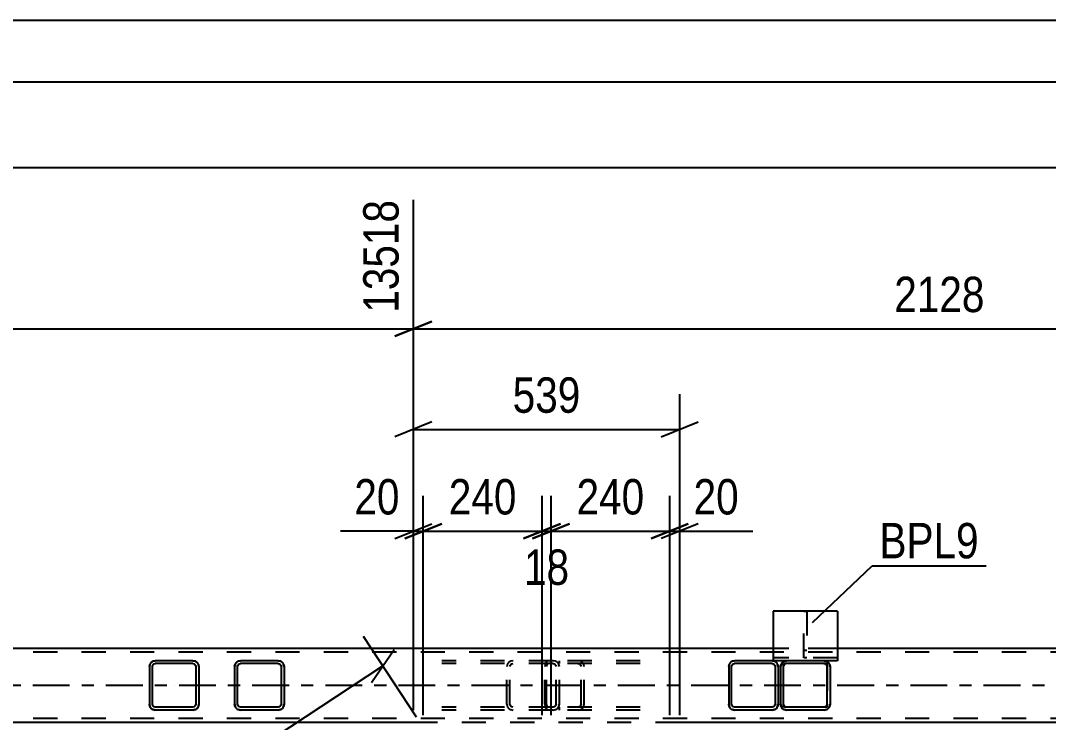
# Model space of a CAD drawing. Header units: millimetres. Extents: x -858 to 331, y -869 to -28.
# Drawn here: x -276.3 to -193.1, y -84.4 to -27.6 of the extents above; entities that cross this region are included whole.
import ezdxf

# ---------------------------------------------------------------- set-up
doc = ezdxf.new("R2010")
doc.units = ezdxf.units.MM
doc.linetypes.add('DXK_LINE_DOT2', pattern=[3.9198, 1.9599, -1.9599])
doc.linetypes.add('DXK_LINE_DOT3', pattern=[5.9187, 2.979, -0.9799, 0.9799, -0.9799])
doc.styles.add('Arial Narrow', font='ARIALN.TTF', dxfattribs={"height": 0.2})

# ---------------------------------------------------------------- blocks, each defined once
blk = doc.blocks.new('Unknown-570393797-1134')
at = {"color": 5, "linetype": 'Continuous'}
for p, q in [((331.435, -27.579), (-857.565, -27.579)), ((326.435, -32.579), (-852.565, -32.579))]:
    blk.add_line(p, q, dxfattribs=at)
blk = doc.blocks.new('Part-570393797-2696 - 2628')
at = {"color": 2, "linetype": 'Continuous'}
for p, q in [((-214.759, -79.703), (-214.796, -79.887)), ((-214.316, -79.407), (-214.499, -79.443)), ((-214.323, -79.648), (-214.316, -79.647)), ((-211.276, -79.407), (-214.316, -79.407)), ((-211.276, -79.647), (-214.316, -79.647)), ((-211.092, -79.443), (-211.276, -79.407)), ((-211.269, -79.648), (-211.276, -79.647)), ((-210.796, -79.887), (-210.832, -79.703)), ((-214.796, -79.887), (-214.796, -82.927)), ((-210.796, -79.887), (-210.796, -82.927)), ((-214.796, -82.927), (-214.759, -83.111)), ((-210.832, -83.111), (-210.796, -82.927)), ((-214.499, -83.37), (-214.316, -83.407)), ((-211.276, -83.407), (-214.316, -83.407)), ((-211.276, -83.407), (-211.092, -83.37))]:
    blk.add_line(p, q, dxfattribs=at)
at = {"color": 7, "linetype": 'DXK_LINE_DOT2'}
for p, q in [((-214.796, -79.887), (-214.759, -79.703)), ((-214.556, -79.887), (-214.537, -79.795)), ((-214.537, -79.795), (-214.485, -79.717)), ((-214.499, -79.443), (-214.316, -79.407)), ((-214.485, -79.717), (-214.408, -79.665)), ((-214.316, -79.647), (-214.408, -79.665)), ((-211.276, -79.407), (-211.092, -79.443)), ((-211.276, -79.647), (-211.184, -79.665)), ((-211.184, -79.665), (-211.106, -79.717)), ((-211.106, -79.717), (-211.054, -79.795)), ((-211.054, -79.795), (-211.036, -79.887)), ((-210.832, -79.703), (-210.796, -79.887)), ((-214.556, -82.927), (-214.556, -79.887)), ((-211.036, -79.887), (-211.036, -82.927)), ((-214.759, -83.111), (-214.796, -82.927)), ((-214.537, -83.019), (-214.556, -82.927)), ((-214.485, -83.097), (-214.537, -83.019)), ((-214.408, -83.149), (-214.485, -83.097)), ((-214.316, -83.167), (-214.408, -83.149)), ((-211.276, -83.167), (-214.316, -83.167)), ((-211.184, -83.149), (-211.276, -83.167)), ((-211.106, -83.097), (-211.184, -83.149)), ((-211.054, -83.019), (-211.106, -83.097)), ((-211.036, -82.927), (-211.054, -83.019)), ((-210.796, -82.927), (-210.832, -83.111)), ((-214.316, -83.407), (-214.499, -83.37)), ((-211.092, -83.37), (-211.276, -83.407))]:
    blk.add_line(p, q, dxfattribs=at)
at = {"color": 2, "linetype": 'Continuous'}
for centre, start, end in [((-214.316, -79.887), 112.5, 157.5), ((-211.276, -79.887), 22.5, 67.5), ((-214.316, -82.927), 202.5, 247.5), ((-211.276, -82.927), 292.5, 337.5)]:
    blk.add_arc(centre, 0.48, start, end, dxfattribs=at)
at = {"color": 7, "linetype": 'DXK_LINE_DOT2'}
for centre, start, end in [((-214.316, -79.887), 112.5, 157.5), ((-211.276, -79.887), 22.5, 67.5), ((-214.316, -82.927), 202.5, 247.5), ((-211.276, -82.927), 292.5, 337.5)]:
    blk.add_arc(centre, 0.48, start, end, dxfattribs=at)
blk = doc.blocks.new('Part-570393797-2697 - 2628')
at = {"color": 2, "linetype": 'Continuous'}
for p, q in [((-265.84, -79.703), (-265.876, -79.887)), ((-265.636, -79.887), (-265.618, -79.795)), ((-265.618, -79.795), (-265.566, -79.717)), ((-265.396, -79.407), (-265.58, -79.443)), ((-265.566, -79.717), (-265.488, -79.665)), ((-265.488, -79.665), (-265.396, -79.647)), ((-262.356, -79.407), (-265.396, -79.407)), ((-262.356, -79.647), (-265.396, -79.647)), ((-262.173, -79.443), (-262.356, -79.407)), ((-262.356, -79.647), (-262.265, -79.665)), ((-262.265, -79.665), (-262.187, -79.717)), ((-262.187, -79.717), (-262.135, -79.795)), ((-262.135, -79.795), (-262.116, -79.887)), ((-261.876, -79.887), (-261.913, -79.703)), ((-265.876, -79.887), (-265.876, -82.927)), ((-265.636, -82.927), (-265.636, -79.887)), ((-262.116, -79.887), (-262.116, -82.927)), ((-261.876, -79.887), (-261.876, -82.927)), ((-265.876, -82.927), (-265.84, -83.111)), ((-265.618, -83.019), (-265.636, -82.927)), ((-265.566, -83.097), (-265.618, -83.019)), ((-265.488, -83.149), (-265.566, -83.097)), ((-265.396, -83.167), (-265.488, -83.149)), ((-262.356, -83.167), (-265.396, -83.167)), ((-262.265, -83.149), (-262.356, -83.167)), ((-262.187, -83.097), (-262.265, -83.149)), ((-262.135, -83.019), (-262.187, -83.097)), ((-262.116, -82.927), (-262.135, -83.019)), ((-261.913, -83.111), (-261.876, -82.927)), ((-265.58, -83.37), (-265.396, -83.407)), ((-262.356, -83.407), (-265.396, -83.407)), ((-262.356, -83.407), (-262.173, -83.37))]:
    blk.add_line(p, q, dxfattribs=at)
at = {"color": 7, "linetype": 'DXK_LINE_DOT2'}
for p, q in [((-265.876, -79.887), (-265.84, -79.703)), ((-265.58, -79.443), (-265.396, -79.407)), ((-262.356, -79.407), (-262.173, -79.443)), ((-261.913, -79.703), (-261.876, -79.887)), ((-265.84, -83.111), (-265.876, -82.927)), ((-261.876, -82.927), (-261.913, -83.111)), ((-265.396, -83.407), (-265.58, -83.37)), ((-262.173, -83.37), (-262.356, -83.407))]:
    blk.add_line(p, q, dxfattribs=at)
at = {"color": 7, "linetype": 'DXK_LINE_DOT3'}
blk.add_line((-263.876, -81.407), (-263.876, -81.407), dxfattribs=at)
at = {"color": 2, "linetype": 'Continuous'}
for centre, start, end in [((-265.396, -79.887), 112.5, 157.5), ((-262.356, -79.887), 22.5, 67.5), ((-265.396, -82.927), 202.5, 247.5), ((-262.356, -82.927), 292.5, 337.5)]:
    blk.add_arc(centre, 0.48, start, end, dxfattribs=at)
at = {"color": 7, "linetype": 'DXK_LINE_DOT2'}
for centre, start, end in [((-265.396, -79.887), 112.5, 157.5), ((-262.356, -79.887), 22.5, 67.5), ((-265.396, -82.927), 202.5, 247.5), ((-262.356, -82.927), 292.5, 337.5)]:
    blk.add_arc(centre, 0.48, start, end, dxfattribs=at)
blk = doc.blocks.new('Part-570393797-2712 - 2628')
at = {"color": 2, "linetype": 'Continuous'}
for p, q in [((-210.196, -75.407), (-215.396, -75.407)), ((-215.396, -75.407), (-215.396, -79.407)), ((-210.196, -75.407), (-210.196, -79.407)), ((-214.317, -79.407), (-215.396, -79.407)), ((-210.196, -79.407), (-211.274, -79.407)), ((-210.196, -79.407), (-210.196, -79.407))]:
    blk.add_line(p, q, dxfattribs=at)
at = {"color": 7, "linetype": 'DXK_LINE_DOT2'}
for p, q in [((-210.196, -79.167), (-215.396, -79.167)), ((-215.396, -79.167), (-215.396, -79.184)), ((-215.396, -79.184), (-215.396, -79.387)), ((-215.396, -79.407), (-215.396, -79.387)), ((-211.274, -79.407), (-214.317, -79.407)), ((-210.196, -79.167), (-210.196, -79.167)), ((-210.196, -79.167), (-210.196, -79.387)), ((-210.196, -79.407), (-210.196, -79.387)), ((-210.196, -79.407), (-210.196, -79.407))]:
    blk.add_line(p, q, dxfattribs=at)
blk = doc.blocks.new('Part-570393797-2738 - 2628')
at = {"color": 7, "linetype": 'DXK_LINE_DOT2'}
for p, q in [((-124.364, -78.728), (-785.238, -78.728)), ((-124.364, -78.408), (-777.282, -78.408)), ((-210.196, -78.408), (-215.396, -78.408)), ((-124.364, -84.088), (-785.238, -84.088)), ((-222.961, -84.408), (-244.507, -84.408))]:
    blk.add_line(p, q, dxfattribs=at)
at = {"color": 2, "linetype": 'Continuous'}
for p, q in [((-215.396, -78.408), (-414.518, -78.408)), ((-124.364, -78.408), (-210.196, -78.408)), ((-244.507, -84.408), (-308.095, -84.408)), ((-159.373, -84.408), (-222.961, -84.408))]:
    blk.add_line(p, q, dxfattribs=at)
at = {"color": 7, "linetype": 'DXK_LINE_DOT3'}
blk.add_line((-124.364, -81.408), (-785.238, -81.408), dxfattribs=at)
blk = doc.blocks.new('Part-570393797-2761 - 2628')
at = {"color": 7, "linetype": 'DXK_LINE_DOT2'}
for p, q in [((-212.914, -79.167), (-212.914, -75.407)), ((-212.914, -75.407), (-212.674, -75.407)), ((-212.674, -75.407), (-212.674, -79.167)), ((-212.914, -78.567), (-212.674, -78.567)), ((-212.674, -79.167), (-212.914, -79.167))]:
    blk.add_line(p, q, dxfattribs=at)
blk = doc.blocks.new('Part-570393797-2795 - 2628')
at = {"color": 2, "linetype": 'Continuous'}
for p, q in [((-218.959, -79.705), (-218.996, -79.888)), ((-218.756, -79.888), (-218.737, -79.796)), ((-218.737, -79.796), (-218.685, -79.719)), ((-218.516, -79.408), (-218.699, -79.445)), ((-218.685, -79.719), (-218.607, -79.667)), ((-218.607, -79.667), (-218.516, -79.648)), ((-215.476, -79.408), (-218.516, -79.408)), ((-215.476, -79.648), (-218.516, -79.648)), ((-215.292, -79.445), (-215.476, -79.408)), ((-215.476, -79.648), (-215.384, -79.667)), ((-215.384, -79.667), (-215.306, -79.719)), ((-215.306, -79.719), (-215.254, -79.796)), ((-215.254, -79.796), (-215.236, -79.888)), ((-214.996, -79.888), (-215.032, -79.705)), ((-218.996, -79.888), (-218.996, -82.928)), ((-218.756, -82.928), (-218.756, -79.888)), ((-215.236, -79.888), (-215.236, -82.928)), ((-214.996, -79.888), (-214.996, -82.928)), ((-218.996, -82.928), (-218.959, -83.112)), ((-218.737, -83.02), (-218.756, -82.928)), ((-218.685, -83.098), (-218.737, -83.02)), ((-218.607, -83.15), (-218.685, -83.098)), ((-218.516, -83.168), (-218.607, -83.15)), ((-215.476, -83.168), (-218.516, -83.168)), ((-215.384, -83.15), (-215.476, -83.168)), ((-215.306, -83.098), (-215.384, -83.15)), ((-215.254, -83.02), (-215.306, -83.098)), ((-215.236, -82.928), (-215.254, -83.02)), ((-215.032, -83.112), (-214.996, -82.928)), ((-218.699, -83.372), (-218.516, -83.408)), ((-215.476, -83.408), (-218.516, -83.408)), ((-215.476, -83.408), (-215.292, -83.372))]:
    blk.add_line(p, q, dxfattribs=at)
at = {"color": 7, "linetype": 'DXK_LINE_DOT2'}
for p, q in [((-218.996, -79.888), (-218.959, -79.705)), ((-218.699, -79.445), (-218.516, -79.408)), ((-215.476, -79.408), (-215.292, -79.445)), ((-215.032, -79.705), (-214.996, -79.888)), ((-218.959, -83.112), (-218.996, -82.928)), ((-214.996, -82.928), (-215.032, -83.112)), ((-218.516, -83.408), (-218.699, -83.372)), ((-215.292, -83.372), (-215.476, -83.408))]:
    blk.add_line(p, q, dxfattribs=at)
at = {"color": 7, "linetype": 'DXK_LINE_DOT3'}
blk.add_line((-216.996, -81.408), (-216.996, -81.408), dxfattribs=at)
at = {"color": 2, "linetype": 'Continuous'}
for centre, start, end in [((-218.516, -79.888), 112.5, 157.5), ((-215.476, -79.888), 22.5, 67.5), ((-218.516, -82.928), 202.5, 247.5), ((-215.476, -82.928), 292.5, 337.5)]:
    blk.add_arc(centre, 0.48, start, end, dxfattribs=at)
at = {"color": 7, "linetype": 'DXK_LINE_DOT2'}
for centre, start, end in [((-218.516, -79.888), 112.5, 157.5), ((-215.476, -79.888), 22.5, 67.5), ((-218.516, -82.928), 202.5, 247.5), ((-215.476, -82.928), 292.5, 337.5)]:
    blk.add_arc(centre, 0.48, start, end, dxfattribs=at)
blk = doc.blocks.new('Part-570393797-2932 - 2628')
at = {"color": 7, "linetype": 'DXK_LINE_DOT2'}
for p, q in [((-233.843, -79.705), (-233.864, -79.888)), ((-233.785, -79.549), (-233.843, -79.705)), ((-233.698, -79.445), (-233.785, -79.549)), ((-233.729, -79.888), (-233.719, -79.796)), ((-233.719, -79.796), (-233.69, -79.719)), ((-233.595, -79.408), (-233.698, -79.445)), ((-233.69, -79.719), (-233.646, -79.667)), ((-233.646, -79.667), (-233.595, -79.648)), ((-226.152, -79.408), (-233.595, -79.408)), ((-226.152, -79.648), (-233.595, -79.648)), ((-232.697, -79.648), (-232.697, -79.408)), ((-230.995, -79.445), (-231.188, -79.408)), ((-231.188, -79.648), (-231.091, -79.667)), ((-231.091, -79.667), (-231.009, -79.719)), ((-231.009, -79.719), (-230.955, -79.796)), ((-230.955, -79.796), (-230.936, -79.888)), ((-230.684, -79.888), (-230.722, -79.705)), ((-233.864, -82.928), (-233.864, -79.888)), ((-233.729, -82.928), (-233.729, -79.888)), ((-230.936, -82.928), (-230.936, -79.888)), ((-230.684, -82.928), (-230.684, -79.888)), ((-233.864, -82.928), (-233.843, -83.112)), ((-233.843, -83.112), (-233.785, -83.268)), ((-233.719, -83.02), (-233.729, -82.928)), ((-233.69, -83.098), (-233.719, -83.02)), ((-233.646, -83.15), (-233.69, -83.098)), ((-233.595, -83.168), (-233.646, -83.15)), ((-226.152, -83.168), (-233.595, -83.168)), ((-232.697, -83.408), (-232.697, -83.168)), ((-231.091, -83.15), (-231.188, -83.168)), ((-231.009, -83.098), (-231.091, -83.15)), ((-230.955, -83.02), (-231.009, -83.098)), ((-230.936, -82.928), (-230.955, -83.02)), ((-230.722, -83.112), (-230.684, -82.928)), ((-233.785, -83.268), (-233.698, -83.372)), ((-233.698, -83.372), (-233.595, -83.408)), ((-226.152, -83.408), (-233.595, -83.408)), ((-231.188, -83.408), (-230.995, -83.372))]:
    blk.add_line(p, q, dxfattribs=at)
for centre, start, end in [((-231.172, -79.904), 23.89514, 68.84868), ((-231.172, -82.913), 291.15132, 336.10486)]:
    blk.add_arc(centre, 0.492, start, end, dxfattribs=at)
blk = doc.blocks.new('Part-570393797-2853 - 2628')
at = {"color": 7, "linetype": 'DXK_LINE_DOT2'}
for p, q in [((-233.208, -79.408), (-242.222, -79.408)), ((-233.208, -79.648), (-242.222, -79.648)), ((-236.915, -79.705), (-236.954, -79.888)), ((-236.698, -79.888), (-236.679, -79.796)), ((-236.679, -79.796), (-236.623, -79.719)), ((-236.443, -79.408), (-236.638, -79.445)), ((-236.623, -79.719), (-236.541, -79.667)), ((-236.541, -79.667), (-236.443, -79.648)), ((-233.012, -79.445), (-233.208, -79.408)), ((-233.208, -79.648), (-233.11, -79.667)), ((-233.11, -79.667), (-233.027, -79.719)), ((-233.027, -79.719), (-232.972, -79.796)), ((-232.972, -79.796), (-232.952, -79.888)), ((-232.697, -79.888), (-232.736, -79.705)), ((-236.954, -82.928), (-236.954, -79.888)), ((-236.698, -82.928), (-236.698, -79.888)), ((-232.952, -82.928), (-232.952, -79.888)), ((-232.697, -82.928), (-232.697, -79.888)), ((-233.208, -83.168), (-242.222, -83.168)), ((-236.954, -82.928), (-236.915, -83.112)), ((-236.679, -83.02), (-236.698, -82.928)), ((-236.623, -83.098), (-236.679, -83.02)), ((-236.541, -83.15), (-236.623, -83.098)), ((-236.443, -83.168), (-236.541, -83.15)), ((-233.11, -83.15), (-233.208, -83.168)), ((-233.027, -83.098), (-233.11, -83.15)), ((-232.972, -83.02), (-233.027, -83.098)), ((-232.952, -82.928), (-232.972, -83.02)), ((-232.736, -83.112), (-232.697, -82.928)), ((-233.208, -83.408), (-242.222, -83.408)), ((-236.638, -83.372), (-236.443, -83.408)), ((-233.208, -83.408), (-233.012, -83.372))]:
    blk.add_line(p, q, dxfattribs=at)
for centre, start, end in [((-236.462, -79.909), 110.75832, 155.68004), ((-233.188, -79.909), 24.31996, 69.24168), ((-236.462, -82.908), 204.31996, 249.24168), ((-233.188, -82.908), 290.75832, 335.68004)]:
    blk.add_arc(centre, 0.496, start, end, dxfattribs=at)
blk = doc.blocks.new('Part-570393797-3262 - 2628')
at = {"color": 2, "linetype": 'Continuous'}
for p, q in [((-211.036, -79.648), (-214.556, -79.648)), ((-214.556, -83.168), (-214.556, -79.648)), ((-211.036, -83.168), (-211.036, -79.648)), ((-211.036, -83.168), (-214.556, -83.168))]:
    blk.add_line(p, q, dxfattribs=at)
blk = doc.blocks.new('Part-570393797-3256 - 2628')
at = {"color": 2, "linetype": 'Continuous'}
for p, q in [((-258.938, -79.705), (-258.975, -79.888)), ((-258.735, -79.888), (-258.717, -79.796)), ((-258.717, -79.796), (-258.665, -79.719)), ((-258.495, -79.408), (-258.679, -79.445)), ((-258.665, -79.719), (-258.587, -79.667)), ((-258.587, -79.667), (-258.495, -79.648)), ((-255.455, -79.408), (-258.495, -79.408)), ((-255.455, -79.648), (-258.495, -79.648)), ((-255.271, -79.445), (-255.455, -79.408)), ((-255.455, -79.648), (-255.363, -79.667)), ((-255.363, -79.667), (-255.285, -79.719)), ((-255.285, -79.719), (-255.233, -79.796)), ((-255.233, -79.796), (-255.215, -79.888)), ((-254.975, -79.888), (-255.011, -79.705)), ((-258.975, -79.888), (-258.975, -82.928)), ((-258.735, -82.928), (-258.735, -79.888)), ((-255.215, -79.888), (-255.215, -82.928)), ((-254.975, -79.888), (-254.975, -82.928)), ((-258.975, -82.928), (-258.938, -83.112)), ((-258.717, -83.02), (-258.735, -82.928)), ((-258.665, -83.098), (-258.717, -83.02)), ((-258.587, -83.15), (-258.665, -83.098)), ((-258.495, -83.168), (-258.587, -83.15)), ((-255.455, -83.168), (-258.495, -83.168)), ((-255.363, -83.15), (-255.455, -83.168)), ((-255.285, -83.098), (-255.363, -83.15)), ((-255.233, -83.02), (-255.285, -83.098)), ((-255.215, -82.928), (-255.233, -83.02)), ((-255.011, -83.112), (-254.975, -82.928)), ((-258.679, -83.372), (-258.495, -83.408)), ((-255.455, -83.408), (-258.495, -83.408)), ((-255.455, -83.408), (-255.271, -83.372))]:
    blk.add_line(p, q, dxfattribs=at)
at = {"color": 7, "linetype": 'DXK_LINE_DOT2'}
for p, q in [((-258.975, -79.888), (-258.938, -79.705)), ((-258.679, -79.445), (-258.495, -79.408)), ((-255.455, -79.408), (-255.271, -79.445)), ((-255.011, -79.705), (-254.975, -79.888)), ((-258.938, -83.112), (-258.975, -82.928)), ((-254.975, -82.928), (-255.011, -83.112)), ((-258.495, -83.408), (-258.679, -83.372)), ((-255.271, -83.372), (-255.455, -83.408))]:
    blk.add_line(p, q, dxfattribs=at)
at = {"color": 7, "linetype": 'DXK_LINE_DOT3'}
blk.add_line((-256.975, -81.408), (-256.975, -81.408), dxfattribs=at)
at = {"color": 2, "linetype": 'Continuous'}
for centre, start, end in [((-258.495, -79.888), 112.5, 157.5), ((-255.455, -79.888), 22.5, 67.5), ((-258.495, -82.928), 202.5, 247.5), ((-255.455, -82.928), 292.5, 337.5)]:
    blk.add_arc(centre, 0.48, start, end, dxfattribs=at)
at = {"color": 7, "linetype": 'DXK_LINE_DOT2'}
for centre, start, end in [((-258.495, -79.888), 112.5, 157.5), ((-255.455, -79.888), 22.5, 67.5), ((-258.495, -82.928), 202.5, 247.5), ((-255.455, -82.928), 292.5, 337.5)]:
    blk.add_arc(centre, 0.48, start, end, dxfattribs=at)
blk = doc.blocks.new('StraightDimension-570393797-4495 - 2628')
at = {"color": 7, "linetype": 'Continuous'}
for p, q in [((-244.507, -83.408), (-244.507, -57.832)), ((-222.961, -83.408), (-222.961, -57.832)), ((-243.007, -60.082), (-246.007, -61.282)), ((-244.507, -60.682), (-222.961, -60.682)), ((-224.461, -61.282), (-221.461, -60.082))]:
    blk.add_line(p, q, dxfattribs=at)
at = {"color": 0}
blk.add_wipeout([(-230.392, -59.932), (-230.392, -55.732), (-237.076, -55.732), (-237.076, -59.932)], dxfattribs=at)
at = {"color": 3, "style": 'Arial Narrow'}
blk.add_text('539', height=2.8633, dxfattribs=at).set_placement((-236.476, -59.332))
blk = doc.blocks.new('StraightDimension-570393797-4468 - 2628')
at = {"color": 7, "linetype": 'Continuous'}
for p, q in [((-234.099, -83.808), (-234.099, -66.517)), ((-233.368, -83.808), (-233.368, -66.517)), ((-235.599, -69.517), (-232.599, -68.317)), ((-231.868, -68.317), (-234.868, -69.517)), ((-234.099, -68.917), (-233.368, -68.917))]:
    blk.add_line(p, q, dxfattribs=at)
at = {"color": 0}
blk.add_wipeout([(-231.306, -73.867), (-231.306, -69.667), (-236.162, -69.667), (-236.162, -73.867)], dxfattribs=at)
at = {"color": 3, "style": 'Arial Narrow'}
blk.add_text('18', height=2.8633, dxfattribs=at).set_placement((-235.562, -73.267))
blk = doc.blocks.new('StraightDimension-570393797-4478 - 2628')
at = {"color": 7, "linetype": 'Continuous'}
for p, q in [((-233.368, -83.808), (-233.368, -66.067)), ((-223.761, -83.808), (-223.761, -66.067)), ((-234.868, -69.517), (-231.868, -68.317)), ((-233.368, -68.917), (-223.761, -68.917)), ((-222.261, -68.317), (-225.261, -69.517))]:
    blk.add_line(p, q, dxfattribs=at)
at = {"color": 0}
blk.add_wipeout([(-225.222, -68.167), (-225.222, -63.967), (-231.907, -63.967), (-231.907, -68.167)], dxfattribs=at)
at = {"color": 3, "style": 'Arial Narrow'}
blk.add_text('240', height=2.8633, dxfattribs=at).set_placement((-231.307, -67.567))
blk = doc.blocks.new('StraightDimension-570393797-4460 - 2628')
at = {"color": 7, "linetype": 'Continuous'}
for p, q in [((-243.707, -83.808), (-243.707, -66.067)), ((-234.099, -83.808), (-234.099, -66.067)), ((-245.207, -69.517), (-242.207, -68.317)), ((-243.707, -68.917), (-234.099, -68.917)), ((-232.599, -68.317), (-235.599, -69.517))]:
    blk.add_line(p, q, dxfattribs=at)
at = {"color": 0}
blk.add_wipeout([(-235.561, -68.167), (-235.561, -63.967), (-242.245, -63.967), (-242.245, -68.167)], dxfattribs=at)
at = {"color": 3, "style": 'Arial Narrow'}
blk.add_text('240', height=2.8633, dxfattribs=at).set_placement((-241.645, -67.567))
blk = doc.blocks.new('StraightDimension-570393797-4061 - 2628')
at = {"color": 7, "linetype": 'Continuous'}
blk.add_line((-786.038, -39.467), (-86.844, -39.467), dxfattribs=at)
blk = doc.blocks.new('StraightDimension-570393797-4425 - 2628')
at = {"color": 7, "linetype": 'Continuous'}
for p, q in [((-159.122, -83.973), (-163.277, -77.657)), ((-162.634, -81.363), (-160.787, -78.712)), ((-194.305, -101.477), (-161.711, -80.038)), ((-191.716, -105.413), (-195.871, -99.096)), ((-193.381, -100.152), (-195.228, -102.803))]:
    blk.add_line(p, q, dxfattribs=at)
at = {"color": 0}
blk.add_wipeout([(-175.628, -88.294), (-177.936, -84.785), (-183.52, -88.459), (-181.212, -91.968)], dxfattribs=at)
at = {"color": 3, "style": 'Arial Narrow'}
blk.add_text('975', height=2.8633, rotation=33.33468, dxfattribs=at).set_placement((-181.041, -91.137))
blk = doc.blocks.new('StraightDimension-570393797-4452 - 2628')
at = {"color": 7, "linetype": 'Continuous'}
for p, q in [((-244.507, -83.408), (-244.507, -66.067)), ((-243.707, -83.808), (-243.707, -66.067)), ((-244.507, -68.917), (-250.413, -68.917)), ((-244.507, -68.917), (-250.413, -68.917)), ((-246.007, -69.517), (-243.007, -68.317)), ((-242.207, -68.317), (-245.207, -69.517)), ((-244.507, -68.917), (-243.707, -68.917))]:
    blk.add_line(p, q, dxfattribs=at)
at = {"color": 0}
blk.add_wipeout([(-245.032, -68.167), (-245.032, -63.967), (-249.888, -63.967), (-249.888, -68.167)], dxfattribs=at)
at = {"color": 3, "style": 'Arial Narrow'}
blk.add_text('20', height=2.8633, dxfattribs=at).set_placement((-249.288, -67.567))
blk = doc.blocks.new('StraightDimension-570393797-4486 - 2628')
at = {"color": 7, "linetype": 'Continuous'}
for p, q in [((-223.761, -83.808), (-223.761, -66.067)), ((-222.961, -83.808), (-222.961, -66.067)), ((-225.261, -69.517), (-222.261, -68.317)), ((-221.461, -68.317), (-224.461, -69.517)), ((-223.761, -68.917), (-222.961, -68.917)), ((-222.961, -68.917), (-217.054, -68.917)), ((-222.961, -68.917), (-217.054, -68.917))]:
    blk.add_line(p, q, dxfattribs=at)
at = {"color": 0}
blk.add_wipeout([(-217.579, -68.167), (-217.579, -63.967), (-222.436, -63.967), (-222.436, -68.167)], dxfattribs=at)
at = {"color": 3, "style": 'Arial Narrow'}
blk.add_text('20', height=2.8633, dxfattribs=at).set_placement((-221.836, -67.567))
blk = doc.blocks.new('StraightDimension-570393797-4525 - 2628')
at = {"color": 7, "linetype": 'Continuous'}
for p, q in [((-244.256, -83.973), (-248.544, -77.454)), ((-247.901, -81.161), (-246.054, -78.51)), ((-279.572, -101.275), (-246.978, -79.835)), ((-276.85, -105.413), (-281.138, -98.894)), ((-278.648, -99.95), (-280.495, -102.601))]:
    blk.add_line(p, q, dxfattribs=at)
at = {"color": 0}
blk.add_wipeout([(-260.895, -88.092), (-263.203, -84.583), (-268.787, -88.257), (-266.479, -91.766)], dxfattribs=at)
at = {"color": 3, "style": 'Arial Narrow'}
blk.add_text('975', height=2.8633, rotation=33.33468, dxfattribs=at).set_placement((-266.308, -90.935))
blk = doc.blocks.new('StraightDimension-570393797-4596 - 2628')
at = {"color": 7, "linetype": 'Continuous'}
for p, q in [((-244.507, -83.408), (-244.507, -42.093)), ((-243.007, -51.934), (-246.007, -53.134)), ((-244.507, -52.534), (-159.373, -52.534))]:
    blk.add_line(p, q, dxfattribs=at)
at = {"color": 0}
blk.add_wipeout([(-197.684, -51.784), (-197.684, -47.584), (-206.196, -47.584), (-206.196, -51.784)], dxfattribs=at)
at = {"color": 3, "style": 'Arial Narrow'}
blk.add_text('2128', height=2.8633, dxfattribs=at).set_placement((-205.596, -51.184))
blk = doc.blocks.new('StraightDimension-570393797-4606 - 2628')
at = {"color": 7, "linetype": 'Continuous'}
for p, q in [((-244.507, -83.408), (-244.507, -42.093)), ((-246.007, -53.134), (-243.007, -51.934)), ((-329.641, -52.534), (-244.507, -52.534))]:
    blk.add_line(p, q, dxfattribs=at)
at = {"color": 0, "linetype": 'Continuous'}
blk.add_wipeout([(-245.107, -41.493), (-249.307, -41.493), (-249.307, -51.834), (-245.107, -51.834)], dxfattribs=at)
at = {"color": 3, "linetype": 'Continuous', "style": 'Arial Narrow'}
blk.add_text('13518', height=2.8633, rotation=90.00021, dxfattribs=at).set_placement((-245.707, -51.234))
blk = doc.blocks.new('Mark-570393797-2708 - 2628')
at = {"color": 30, "linetype": 'Continuous'}
for p, q in [((-212.205, -76.328), (-207.393, -71.721)), ((-207.393, -71.721), (-198.154, -71.721))]:
    blk.add_line(p, q, dxfattribs=at)
at = {"color": 0}
blk.add_wipeout([(-198.754, -71.121), (-198.754, -68.121), (-206.793, -68.121), (-206.793, -71.121)], dxfattribs=at)
blk.add_wipeout([(-198.754, -71.121), (-198.754, -68.121), (-206.793, -68.121), (-206.793, -71.121)], dxfattribs=at)
at = {"color": 3, "style": 'Arial Narrow'}
blk.add_text('BPL9', height=2.8633, dxfattribs=at).set_placement((-206.793, -71.121))

msp = doc.modelspace()

# ---------------------------------------------------------------- block references
for name in ['Unknown-570393797-1134', 'Part-570393797-2712 - 2628', 'Part-570393797-2761 - 2628', 'Part-570393797-2738 - 2628', 'Part-570393797-2697 - 2628', 'Part-570393797-3256 - 2628', 'Part-570393797-2853 - 2628', 'Part-570393797-2932 - 2628', 'Part-570393797-2795 - 2628', 'Part-570393797-2696 - 2628', 'Part-570393797-3262 - 2628']:
    msp.add_blockref(name, (0, 0))

# ---------------------------------------------------------------- next in the draw order: block references
for name in ['StraightDimension-570393797-4495 - 2628', 'StraightDimension-570393797-4425 - 2628']:
    msp.add_blockref(name, (0, 0))

# ---------------------------------------------------------------- next in the draw order: block references
msp.add_blockref('StraightDimension-570393797-4468 - 2628', (0, 0))

# ---------------------------------------------------------------- next in the draw order: block references
msp.add_blockref('StraightDimension-570393797-4478 - 2628', (0, 0))

# ---------------------------------------------------------------- next in the draw order: block references
msp.add_blockref('StraightDimension-570393797-4460 - 2628', (0, 0))

# ---------------------------------------------------------------- next in the draw order: block references
msp.add_blockref('StraightDimension-570393797-4061 - 2628', (0, 0))

# ---------------------------------------------------------------- next in the draw order: block references
for name in ['StraightDimension-570393797-4452 - 2628', 'StraightDimension-570393797-4486 - 2628']:
    msp.add_blockref(name, (0, 0))

# ---------------------------------------------------------------- next in the draw order: block references
msp.add_blockref('StraightDimension-570393797-4525 - 2628', (0, 0))

# ---------------------------------------------------------------- next in the draw order: block references
msp.add_blockref('StraightDimension-570393797-4596 - 2628', (0, 0))

# ---------------------------------------------------------------- next in the draw order: block references
for name in ['StraightDimension-570393797-4606 - 2628', 'Mark-570393797-2708 - 2628']:
    msp.add_blockref(name, (0, 0))

doc.saveas('drawing.dxf')
